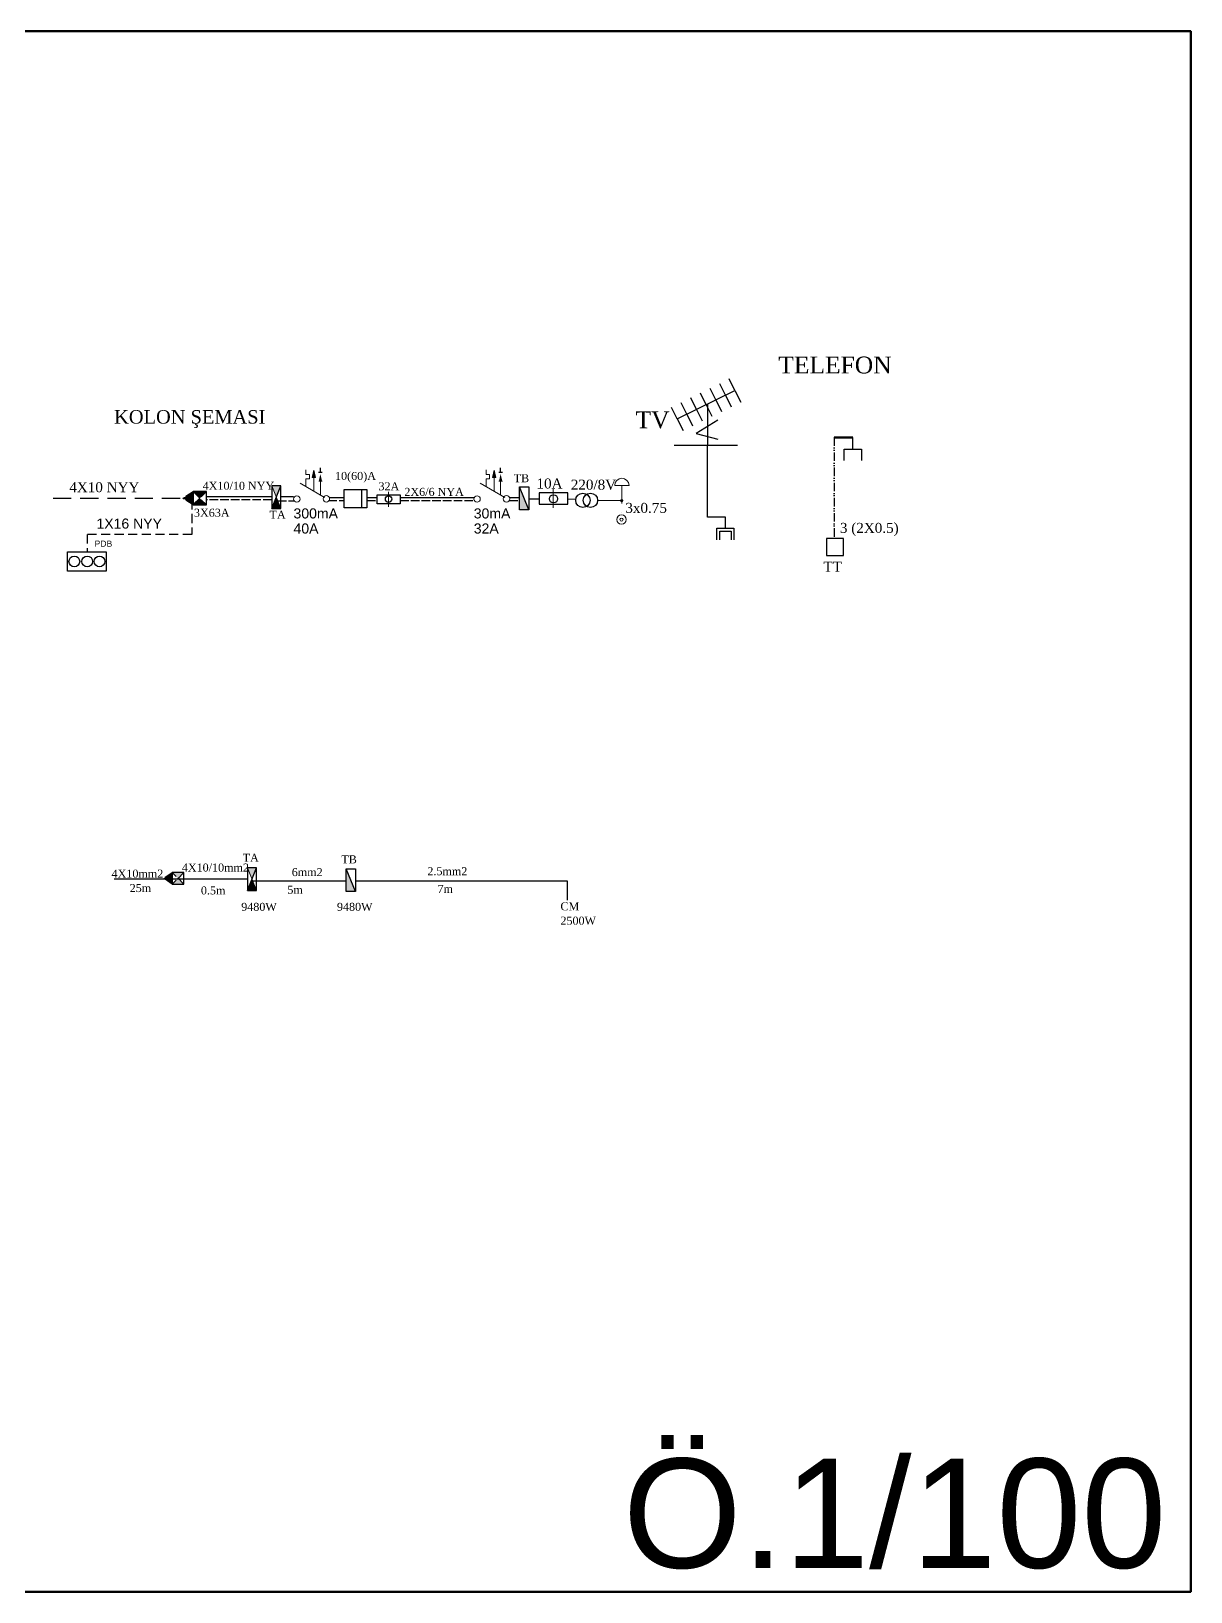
# Model space of a CAD drawing. Header units: millimetres. Extents: x 1235 to 6825, y 868 to 4348.
# Drawn here: x 5202 to 6825, y 868 to 3051 of the extents above; entities that cross this region are included whole.
import ezdxf

# ---------------------------------------------------------------- set-up
doc = ezdxf.new("R2010")
doc.units = ezdxf.units.MM
for name, pattern in [('ACAD_ISO02W100', [15, 12, -3]), ('ACAD_ISO12W100', [21, 12, -3, 0, -3, 0, -3]), ('DASHDOT', [25.4, 12.7, -6.35, 0, -6.35]), ('DASHDOTX2', [50.8, 25.4, -12.7, 0, -12.7]), ('DASHED', [19.05, 12.7, -6.35]), ('DASHEDX2', [38.1, 25.4, -12.7])]:
    doc.linetypes.add(name, pattern=pattern)
for name, color, linetype in [('GÖRÜNÜŞLER', 8, 'Continuous'), ('kolon', 4, 'Continuous'), ('telefon', 3, 'ACAD_ISO12W100'), ('topraklama', 3, 'DASHED'), ('ölçü', 23, 'Continuous'), ('ışık', 1, 'Continuous')]:
    doc.layers.add(name, color=color, linetype=linetype)
doc.layers.add('SEMBOL', color=3, linetype='Continuous', lineweight=18)
doc.layers.add('ZİL', color=92, linetype='DASHDOT', lineweight=20)
doc.styles.add('MEKAN', font='times.ttf')
doc.styles.get("Standard").update_dxf_attribs({"font": 'arial.ttf'})
doc.styles.add('TXTX', font='arial.ttf')

# ---------------------------------------------------------------- blocks, each defined once
blk = doc.blocks.new('Topraklama Klemensi')
at = {"layer": 'GÖRÜNÜŞLER'}
for p, q in [((-26.75, 27.125), (0, 27.125)), ((-26.75, -27.125), (-26.75, 27.125)), ((0, 27.125), (0, -27.125)), ((0, -27.125), (-26.75, -27.125))]:
    blk.add_line(p, q, dxfattribs=at)
for centre in [(-13.25, 17.625), (-13.25, -0.375), (-13.25, -17.625)]:
    blk.add_circle(centre, 7.5, dxfattribs=at)

msp = doc.modelspace()

# ---------------------------------------------------------------- hatches: boundary and pattern name
at = {"layer": 'kolon', "linetype": 'DASHED'}
msp.add_hatch(color=256, dxfattribs=at).paths.add_polyline_path([(6026.1, 2394.5, -1), (6030.7, 2394.5, -1)])
at = {"layer": 'telefon'}
for points in [[(5885.5, 2413.7), (5885.5, 2381.7), (5898.3, 2381.7)], [(5642.8, 1879.3), (5642.8, 1847.3), (5655.6, 1847.3)], [(5387.1, 1866.1), (5399.4, 1857.9), (5399.4, 1873.9)]]:
    msp.add_hatch(color=256, dxfattribs=at).paths.add_polyline_path(points)
h = msp.add_hatch(color=256, dxfattribs=at)
h.paths.add_polyline_path([(5407.4, 1865.9), (5415.4, 1873.9), (5399.4, 1873.9)])
h.paths.add_polyline_path([(5415.4, 1857.9), (5407.4, 1865.9), (5399.4, 1857.9)])
h.paths.add_polyline_path([(5399.4, 1873.9), (5387.1, 1866.1), (5399.4, 1857.9)])
at = {"layer": 'ZİL', "linetype": 'ACAD_ISO02W100'}
msp.add_hatch(color=256, dxfattribs=at).paths.add_polyline_path([(5414.1, 2397.9), (5428.4, 2388.4), (5428.4, 2407.1)])
h = msp.add_hatch(color=256, dxfattribs=at)
h.paths.add_polyline_path([(5428.4, 2407.1), (5437.8, 2397.7), (5447.2, 2407.1)])
h.paths.add_polyline_path([(5428.4, 2388.4), (5447.2, 2388.4), (5437.8, 2397.7)])
at = {"layer": 'ZİL', "linetype": 'ByBlock'}
h = msp.add_hatch(color=256, dxfattribs=at)
h.paths.add_polyline_path([(5545.1, 2399.2), (5551.5, 2415.2), (5538.7, 2415.2)])
h.paths.add_polyline_path([(5551.5, 2383.2), (5545.1, 2399.2), (5538.7, 2383.2)])
for points in [[(5551.5, 2383.2), (5545.1, 2399.2), (5538.7, 2383.2)], [(5517.3, 1848.8), (5510.9, 1864.8), (5504.5, 1848.8)]]:
    msp.add_hatch(color=256, dxfattribs=at).paths.add_polyline_path(points)
h = msp.add_hatch(color=256, dxfattribs=at)
h.paths.add_polyline_path([(5510.9, 1864.8), (5517.3, 1880.8), (5504.5, 1880.8)])
h.paths.add_polyline_path([(5517.3, 1848.8), (5510.9, 1864.8), (5504.5, 1848.8)])

# ---------------------------------------------------------------- linework, layer by layer
for p, q in [((6148.7, 2471.4), (6148.7, 2529.7)), ((6163, 2507.2), (6132.4, 2488.2)), ((6101.6, 2471.9), (6190.5, 2471.9)), ((6132.4, 2488.2), (6163, 2480.5)), ((6148.4, 2371.5), (6148.4, 2471.9)), ((6351.9, 2466.6), (6351.9, 2482.9)), ((6339.9, 2466.6), (6363.9, 2466.6)), ((6339.9, 2450.6), (6339.9, 2466.6)), ((6363.9, 2466.6), (6363.9, 2450.6)), ((5538.7, 2383.2), (5551.5, 2415.2)), ((5639.7, 2410), (5671.7, 2410)), ((5639.7, 2384.4), (5639.7, 2410)), ((5664.3, 2410), (5664.3, 2384.4)), ((5671.7, 2410), (5671.7, 2384.4)), ((5898.3, 2381.7), (5885.5, 2413.7)), ((5671.7, 2384.4), (5639.7, 2384.4)), ((6173.5, 2371.5), (6148.4, 2371.5)), ((6173.5, 2355.8), (6173.5, 2371.5)), ((6161.5, 2339.8), (6161.5, 2355.8)), ((6161.5, 2355.8), (6185.5, 2355.8)), ((6165.5, 2339.8), (6165.5, 2351.8)), ((6165.5, 2351.8), (6181.5, 2351.8)), ((6181.5, 2351.8), (6181.5, 2339.8)), ((6185.5, 2355.8), (6185.5, 2339.8)), ((5504.5, 1848.8), (5517.3, 1880.8)), ((5655.6, 1847.3), (5642.8, 1879.3)), ((5503.9, 1864.5), (5318.1, 1864.5)), ((5511.7, 1862.6), (5642.8, 1862.6)), ((5655.6, 1862.6), (5951.9, 1862.6)), ((5951.9, 1862.6), (5951.9, 1835.3))]:
    msp.add_line(p, q)
at = {"lineweight": 211}
msp.add_line((6351.9, 2482.9), (6325.6, 2482.9), dxfattribs=at)
at = {"color": 2, "linetype": 'ByBlock', "lineweight": 211, "true_color": 0xf1eb1f}
msp.add_lwpolyline([(1235.2, 3051.3), (6824.9, 3051.3), (6824.9, 867.5), (1235.2, 867.5)], close=True, dxfattribs=at)
for points in [[(5428.4, 2407.1), (5428.4, 2388.4), (5447.2, 2388.4), (5447.2, 2407.1)], [(5538.7, 2415.2), (5538.7, 2383.2), (5551.5, 2383.2), (5551.5, 2415.2)], [(5718.2, 2389.9), (5686.2, 2389.9), (5686.2, 2402.7), (5718.2, 2402.7)], [(5898.3, 2413.7), (5898.3, 2381.7), (5885.5, 2381.7), (5885.5, 2413.7)], [(5952.9, 2405.3), (5912.9, 2405.3), (5912.9, 2389.3), (5952.9, 2389.3)], [(6314.9, 2317.6), (6338.9, 2317.6), (6338.9, 2341.6), (6314.9, 2341.6)], [(5504.5, 1880.8), (5504.5, 1848.8), (5517.3, 1848.8), (5517.3, 1880.8)], [(5655.6, 1879.3), (5655.6, 1847.3), (5642.8, 1847.3), (5642.8, 1879.3)], [(5399.4, 1873.9), (5399.4, 1857.9), (5415.4, 1857.9), (5415.4, 1873.9)]]:
    msp.add_lwpolyline(points, close=True)
for centre in [(5974, 2394.9), (5984.6, 2394.9)]:
    msp.add_circle(centre, 10)
at = {"layer": 'kolon', "color": 0}
msp.add_line((6028.5, 2394.4), (6027.5, 2394.4), dxfattribs=at)
at = {"layer": 'SEMBOL'}
for p, q in [((5586.4, 2430.9), (5586.4, 2437.5)), ((5591.2, 2430.9), (5586.4, 2430.9)), ((5586.4, 2414), (5586.4, 2424.9)), ((5586.4, 2424.9), (5591.2, 2424.9)), ((5591.2, 2424.9), (5591.2, 2430.9)), ((5597.4, 2437.2), (5595.2, 2426.8)), ((5595.2, 2426.8), (5599.9, 2426.9)), ((5599.9, 2426.9), (5597.4, 2437.2)), ((5597.5, 2426.8), (5597.5, 2407.6)), ((5838.7, 2430.9), (5838.7, 2437.5)), ((5843.4, 2430.9), (5838.7, 2430.9)), ((5838.7, 2414), (5838.7, 2424.9)), ((5838.7, 2424.9), (5843.4, 2424.9)), ((5843.4, 2424.9), (5843.4, 2430.9)), ((5849.7, 2437.2), (5847.4, 2426.8)), ((5847.4, 2426.8), (5852.1, 2426.9)), ((5852.1, 2426.9), (5849.7, 2437.2)), ((5849.8, 2426.8), (5849.8, 2407.6)), ((5612.5, 2398.8), (5578.1, 2418.7)), ((5604.3, 2421.5), (5609, 2421.5)), ((5606.7, 2421.5), (5606.7, 2402.3)), ((5864.8, 2398.8), (5830.4, 2418.7)), ((5856.6, 2421.5), (5861.3, 2421.5)), ((5858.9, 2421.5), (5858.9, 2402.3))]:
    msp.add_line(p, q, dxfattribs=at)
for centre in [(5573.7, 2396.7), (5615, 2396.9), (5825.9, 2396.7), (5867.2, 2396.9)]:
    msp.add_circle(centre, 4.53, dxfattribs=at)
for points in [[(5595.2, 2426.8), (5599.9, 2426.9), (5597.4, 2437.2)], [(5604.3, 2421.5), (5609, 2421.5), (5606.6, 2431.8)], [(5847.4, 2426.8), (5852.1, 2426.9), (5849.7, 2437.2)], [(5856.6, 2421.5), (5861.3, 2421.5), (5858.9, 2431.8)]]:
    msp.add_solid(points, dxfattribs=at)
at = {"layer": 'telefon', "linetype": 'ACAD_ISO12W100'}
msp.add_line((6325.6, 2483.1), (6325.6, 2341.6), dxfattribs=at)
at = {"layer": 'topraklama', "linetype": 'DASHED', "lineweight": 25}
for p, q in [((5426.6, 2394.8), (5426.6, 2347.1)), ((5426.6, 2347.1), (5280.3, 2347.1))]:
    msp.add_line(p, q, dxfattribs=at)
at = {"layer": 'topraklama', "linetype": 'ACAD_ISO02W100'}
for p, q in [((5538.4, 2395.6), (5447.2, 2395.6)), ((5547.1, 2394.2), (5569.9, 2394.2)), ((5617.8, 2394.7), (5639.7, 2394.7)), ((5671.7, 2394.7), (5686.2, 2394.7)), ((5718.2, 2394.7), (5821.9, 2394.7)), ((5871.2, 2394.7), (5885.5, 2394.7))]:
    msp.add_line(p, q, dxfattribs=at)
at = {"layer": 'topraklama'}
msp.add_line((5280.3, 2347.1), (5280.3, 2323.6), dxfattribs=at)
at = {"layer": 'ZİL', "linetype": 'ACAD_ISO02W100'}
for p, q in [((5428.4, 2407.1), (5414.1, 2397.9)), ((5437.8, 2397.7), (5428.4, 2407.1)), ((5447.2, 2407.1), (5439.9, 2399.8)), ((5428.4, 2388.4), (5414.1, 2397.9)), ((5437.8, 2397.7), (5428.4, 2388.4)), ((5447.2, 2388.4), (5439.9, 2395.7)), ((5399.4, 1873.9), (5387.1, 1866.1)), ((5399.4, 1857.9), (5387.1, 1866.1)), ((5415.4, 1857.9), (5399.4, 1873.9)), ((5415.4, 1873.9), (5399.4, 1857.9))]:
    msp.add_line(p, q, dxfattribs=at)
at = {"layer": 'ZİL', "linetype": 'ByBlock'}
for p, q in [((5538.7, 2415.2), (5551.5, 2383.2)), ((6038.6, 2415.7), (6018.6, 2415.7)), ((5994.5, 2394.8), (6028.5, 2394.8)), ((5504.5, 1880.8), (5517.3, 1848.8))]:
    msp.add_line(p, q, dxfattribs=at)
at = {"layer": 'ZİL', "linetype": 'Continuous'}
for p, q in [((5701.8, 2385.9), (5701.8, 2406.6)), ((5932.5, 2410.3), (5932.5, 2384.4))]:
    msp.add_line(p, q, dxfattribs=at)
at = {"layer": 'ZİL', "linetype": 'DASHDOTX2'}
msp.add_line((6028.5, 2416), (6028.5, 2375.1), dxfattribs=at)
at = {"layer": 'ZİL'}
msp.add_line((5953.3, 2396.3), (5964.1, 2396.3), dxfattribs=at)
at = {"layer": 'ZİL', "linetype": 'ByBlock', "lineweight": -2}
for centre, radius in [((5932.9, 2396.9), 5.69), ((5702.1, 2396.7), 4.55)]:
    msp.add_circle(centre, radius, dxfattribs=at)
at = {"layer": 'ZİL', "linetype": 'ByBlock'}
for centre, radius in [((6028.1, 2368), 6.65), ((6028.1, 2367.9), 2.22)]:
    msp.add_circle(centre, radius, dxfattribs=at)
msp.add_arc((6028.6, 2415.7), 10, 0, 180, dxfattribs=at)
at = {"layer": 'ölçü', "color": 0, "linetype": 'ByBlock', "ltscale": 3}
for p, q in [((6173.5, 2541.9), (6165.5, 2558)), ((6186.9, 2548.5), (6179, 2564.7)), ((6106.2, 2508.7), (6186.9, 2548.5)), ((6133.1, 2522), (6125.2, 2538.1)), ((6146.6, 2528.6), (6138.6, 2544.8)), ((6160, 2535.3), (6152.1, 2551.4)), ((6160, 2535.3), (6168, 2519.1)), ((6173.5, 2541.9), (6181.4, 2525.8)), ((6186.9, 2548.5), (6194.9, 2532.4)), ((6106.2, 2508.7), (6098.2, 2524.9)), ((6119.7, 2515.4), (6111.7, 2531.5)), ((6119.7, 2515.4), (6127.6, 2499.2)), ((6133.1, 2522), (6141.1, 2505.9)), ((6146.6, 2528.6), (6154.5, 2512.5)), ((6106.2, 2508.7), (6114.2, 2492.6)), ((5609.1, 2433.8), (5604.1, 2433.8)), ((5606.6, 2433.8), (5606.6, 2440.1)), ((5861.4, 2433.8), (5856.4, 2433.8)), ((5858.9, 2433.8), (5858.9, 2440.1))]:
    msp.add_line(p, q, dxfattribs=at)
at = {"layer": 'ışık', "linetype": 'DASHEDX2', "lineweight": -2}
msp.add_line((5232.5, 2397.9), (5414.1, 2397.9), dxfattribs=at)
at = {"layer": 'ışık'}
for p, q in [((5538.4, 2399.6), (5447.2, 2399.6)), ((5569.2, 2399.6), (5551.5, 2399.6)), ((5619.4, 2398.7), (5639.7, 2398.7)), ((5671.7, 2398.7), (5686.2, 2398.7)), ((5718.2, 2398.7), (5821.9, 2398.7)), ((5871.4, 2398.7), (5885.5, 2398.7)), ((5898.3, 2397), (5912.9, 2397))]:
    msp.add_line(p, q, dxfattribs=at)

# ---------------------------------------------------------------- block references
at = {"rotation": 90}
msp.add_blockref('Topraklama Klemensi', (5279.9, 2322.6), dxfattribs=at)

# ---------------------------------------------------------------- texts
at = {"style": 'MEKAN'}
for s, height, p in [('TELEFON', 23.62, (6247.6, 2572.4)), ('KOLON ŞEMASI', 18.9, (5317.9, 2502.2)), ('TV', 23.62, (6047.8, 2495.7)), ('10(60)A', 11.2, (5627.1, 2423.4)), ('TB', 11.2, (5877.2, 2420.2)), ('10A', 14, (5909.1, 2411.4)), ('220/8V', 14, (5957.1, 2409.8)), ('4X10 NYY', 14, (5255.2, 2406.2)), ('4X10/10 NYY', 11.2, (5441.9, 2409.6)), ('32A', 11.2, (5687.9, 2408.9)), ('2X6/6 NYA', 11.2, (5724.2, 2401.1)), ('3X63A', 11.2, (5429.7, 2371.9)), ('TA', 11.2, (5535.5, 2369.2)), ('3x0.75', 14, (6033.5, 2377.3)), ('3 (2X0.5)', 14, (6333.8, 2349.3)), ('TT', 14, (6310.7, 2295)), ('TA', 11.2, (5497.9, 1889.1)), ('4X10mm2', 11.2, (5314.4, 1866.9)), ('4X10/10mm2', 11.2, (5412.7, 1875.4)), ('6mm2', 11.2, (5566.6, 1869)), ('TB', 11.2, (5636, 1886.8)), ('2.5mm2', 11.2, (5756.4, 1870.3)), ('25m', 11.2, (5339.7, 1846.7)), ('7m', 11.2, (5770.6, 1845.5)), ('0.5m', 11.2, (5439.4, 1843.4)), ('5m', 11.2, (5560.4, 1844.3)), ('9480W', 11.2, (5495.8, 1820.4)), ('9480W', 11.2, (5629.8, 1820.4)), ('CM', 11.2, (5942.6, 1821.1)), ('2500W', 11.2, (5942.6, 1801.1))]:
    msp.add_text(s, height=height, dxfattribs=at).set_placement(p)
at = {"color": 2, "linetype": 'ByBlock', "lineweight": 211, "true_color": 0xf1eb1f, "insert": (6030, 1054), "char_height": 153.05, "width": 652.361, "attachment_point": 1}
msp.add_mtext('Ö.1/100', dxfattribs=at)
at = {"layer": 'ZİL', "linetype": 'ByBlock', "lineweight": -2, "style": 'TXTX'}
for s, height, p in [('300mA', 14.06, (5569, 2369.5)), ('30mA', 14.06, (5821.3, 2369.5)), ('1X16 NYY', 14.06, (5293.2, 2355.3)), ('40A', 14.06, (5569, 2348.4)), ('32A', 14.06, (5821.3, 2348.4)), ('PDB', 8.64, (5290.5, 2329.9))]:
    msp.add_text(s, height=height, dxfattribs=at).set_placement(p)

doc.saveas('drawing.dxf')
